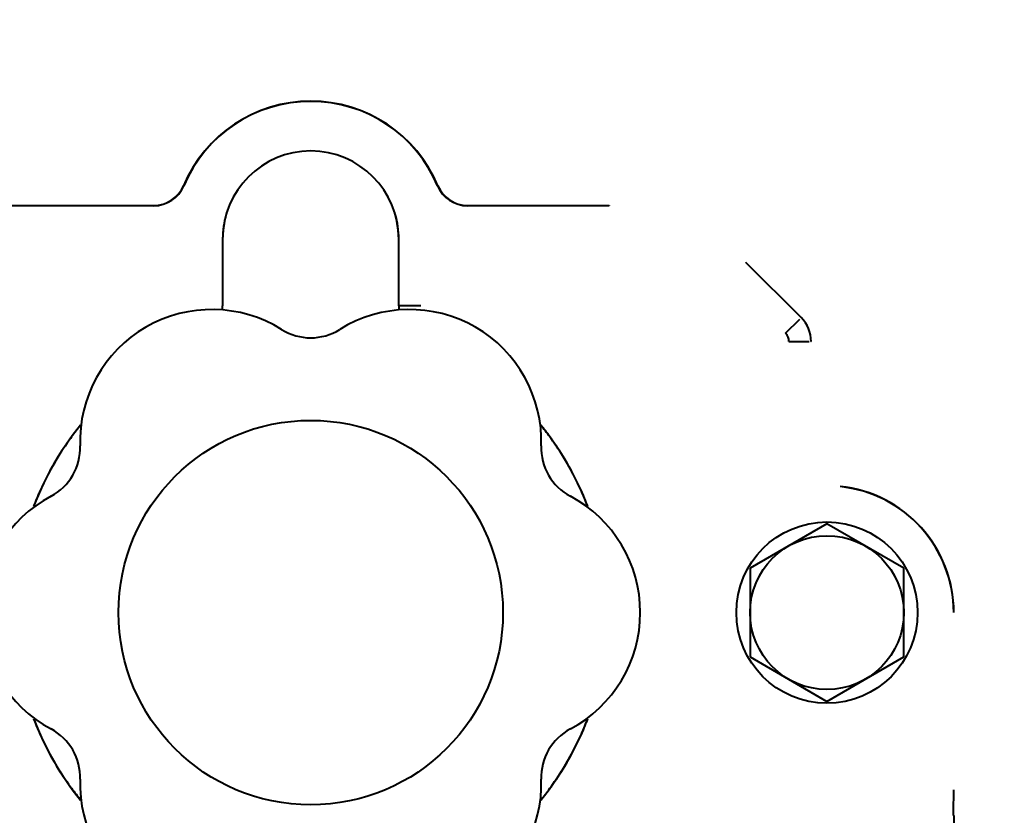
# Model space of a CAD drawing. Header units: millimetres. Extents: x 9130 to 9550, y -18883 to -17651.
# Drawn here: x 9354.959 to 9355.846, y -18045.091 to -18044.367 of the extents above; entities that cross this region are included whole.
import ezdxf

# ---------------------------------------------------------------- set-up
doc = ezdxf.new("R2010")
doc.units = ezdxf.units.MM
doc.layers.add('3884027_DKREDXF_CONTINUOUS_LINE', color=7, linetype='Continuous')
doc.styles.add('KOTE ZA MONNTAZU', font='simplex.shx', dxfattribs={"width": 0.7, "oblique": 8, "height": 3})
doc.dimstyles.new('KOTE ZA MONTAZU u cm', dxfattribs={"dimscale": 0, "dimtxt": 1.5, "dimasz": 1.5, "dimexe": 0.8, "dimexo": 0.1, "dimgap": 1, "dimtad": 1, "dimdec": 1, "dimlfac": 10, "dimzin": 12, "dimdsep": 46, "dimtxsty": 'KOTE ZA MONNTAZU', "dimcen": 1.5, "dimclrt": 1, "dimadec": 0, "dimazin": 0, "dimtfac": 1, "dimtdec": 1, "dimtmove": 0, "dimatfit": 3, "dimfxl": 1, "dimtolj": 2, "dimtzin": 0, "dimarcsym": 0})

# ---------------------------------------------------------------- blocks, each defined once
blk = doc.blocks.new('*D1102')
at = {"color": 0, "lineweight": -2, "transparency": 16777216}
for p, q in [((9345.4099, -18047.6265), (9345.4099, -18048.70739)), ((9359.4099, -18047.6265), (9359.4099, -18048.70739)), ((9346.0099, -18048.50739), (9358.8099, -18048.50739))]:
    blk.add_line(p, q, dxfattribs=at)
at = {"color": 0, "transparency": 16777216}
for points in [[(9346.0099, -18048.40739), (9346.0099, -18048.60739), (9345.4099, -18048.50739)], [(9358.8099, -18048.40739), (9358.8099, -18048.60739), (9359.4099, -18048.50739)]]:
    blk.add_solid(points, dxfattribs=at)
at = {"layer": 'Defpoints', "color": 0, "transparency": 16777216}
for p in [(9345.4099, -18047.5265), (9359.4099, -18047.5265), (9359.4099, -18048.50739)]:
    blk.add_point(p, dxfattribs=at)
at = {"color": 1, "transparency": 16777216, "insert": (9352.4099, -18047.70739), "char_height": 3, "width": 6.9231878, "attachment_point": 5, "style": 'KOTE ZA MONNTAZU'}
blk.add_mtext('\\A2;{\\H0.4x;140 cm}', dxfattribs=at)

msp = doc.modelspace()

# ---------------------------------------------------------------- linework, layer by layer
at = {"layer": '3884027_DKREDXF_CONTINUOUS_LINE', "color": 7, "linetype": 'Continuous'}
for p, q in [((9354.95207, -18044.53596), (9355.08098, -18044.53596)), ((9355.36682, -18044.53596), (9355.49573, -18044.53596)), ((9355.49573, -18044.53596), (9355.49573, -18044.53615)), ((9355.61985, -18044.58737), (9355.61972, -18044.58751)), ((9355.61985, -18044.58737), (9355.67049, -18044.63801)), ((9355.32408, -18044.62727), (9355.30408, -18044.62727)), ((9355.65622, -18044.65229), (9355.66921, -18044.6393)), ((9355.65925, -18044.65961), (9355.67762, -18044.65961)), ((9355.67944, -18044.65961), (9355.67924, -18044.65961)), ((9355.70585, -18044.79158), (9355.70583, -18044.79177)), ((9355.80944, -18044.9065), (9355.80924, -18044.9065))]:
    msp.add_line(p, q, dxfattribs=at)
at = {"layer": '3884027_DKREDXF_CONTINUOUS_LINE', "color": 6, "linetype": 'Continuous'}
for p, q in [((9355.14372, -18044.5665), (9355.14372, -18044.62727)), ((9355.30408, -18044.62727), (9355.30408, -18044.5665)), ((9355.6939, -18044.82567), (9355.6239, -18044.86608)), ((9355.7639, -18044.86608), (9355.6939, -18044.82567)), ((9355.6239, -18044.86608), (9355.6239, -18044.94691)), ((9355.7639, -18044.94691), (9355.7639, -18044.86608)), ((9355.6239, -18044.94691), (9355.6939, -18044.98733)), ((9355.6939, -18044.98733), (9355.7639, -18044.94691))]:
    msp.add_line(p, q, dxfattribs=at)
for centre, radius in [((9355.2239, -18044.9065), 0.175), ((9355.6939, -18044.9065), 0.0825), ((9355.6939, -18044.9065), 0.07)]:
    msp.add_circle(centre, radius, dxfattribs=at)
at = {"layer": '3884027_DKREDXF_CONTINUOUS_LINE', "color": 7, "linetype": 'Continuous'}
for centre, radius, start, end in [((9355.2239, -18044.5665), 0.12554, 22.77397, 157.22603), ((9355.2239, -18044.5665), 0.12534, 22.77397, 157.22603), ((9355.08098, -18044.5065), 0.02946, 270, 337.22603), ((9355.08098, -18044.5065), 0.02966, 270, 337.22603), ((9355.36682, -18044.5065), 0.02966, 202.77397, 270), ((9355.36682, -18044.5065), 0.02946, 202.77397, 270), ((9355.11376, -18044.62726), 0.02996, 352.41756, 359.98171), ((9355.11375, -18044.62727), 0.02998, 352.433, 359.98296), ((9355.33396, -18044.62728), 0.02989, 179.99622, 186.56495), ((9355.6489, -18044.65961), 0.03054, 360, 45), ((9355.6489, -18044.65961), 0.01035, 0, 45), ((9355.6939, -18044.9065), 0.11534, 360, 84.06223), ((9355.6939, -18044.9065), 0.11554, 360, 84.06223)]:
    msp.add_arc(centre, radius, start, end, dxfattribs=at)
at = {"layer": '3884027_DKREDXF_CONTINUOUS_LINE', "color": 6, "linetype": 'Continuous'}
for centre, radius, start, end in [((9355.2239, -18044.5665), 0.08018, 360, 180), ((9355.22437, -18044.56657), 0.08065, 163.68518, 179.95036), ((9355.22346, -18044.56635), 0.07971, 161.5888, 163.65137), ((9355.22434, -18044.56635), 0.07971, 16.34867, 18.41122), ((9355.22343, -18044.56657), 0.08065, 0.04964, 16.31486), ((9355.1339, -18044.75061), 0.12, 58.03428, 181.96572), ((9355.3139, -18044.75061), 0.12, 358.03428, 121.96572), ((9355.2239, -18044.60639), 0.05, 238.03428, 301.96572), ((9355.2239, -18044.9065), 0.27018, 140.83826, 159.02841), ((9355.22444, -18044.90691), 0.27085, 141.1752, 144.07778), ((9355.2239, -18044.9065), 0.27018, 20.97161, 39.16176), ((9355.22337, -18044.90691), 0.27085, 35.92222, 38.82482), ((9355.22387, -18044.90651), 0.27015, 144.07661, 148.87161), ((9355.22393, -18044.90651), 0.27015, 31.12841, 35.92339), ((9354.964, -18044.75644), 0.05, 298.03428, 1.96572), ((9355.4838, -18044.75644), 0.05, 178.03428, 241.96572), ((9355.22412, -18044.9066), 0.27042, 148.88188, 155.83699), ((9355.22368, -18044.9066), 0.27042, 24.16301, 31.11815), ((9355.0439, -18044.9065), 0.12, 118.03428, 241.96572), ((9355.22418, -18044.90663), 0.27048, 155.83642, 159.02971), ((9355.4039, -18044.9065), 0.12, 298.03428, 61.96572), ((9355.22362, -18044.90663), 0.27048, 20.97031, 24.16358), ((9355.22418, -18044.90637), 0.27048, 200.97031, 204.16358), ((9355.2239, -18044.9065), 0.27018, 200.97161, 219.16176), ((9355.2239, -18044.9065), 0.27018, 320.83826, 339.02841), ((9355.22362, -18044.90637), 0.27048, 335.83642, 339.02971), ((9354.964, -18045.05655), 0.05, 358.03428, 61.96572), ((9355.4838, -18045.05655), 0.05, 118.03428, 181.96572), ((9355.22412, -18044.90639), 0.27042, 204.16301, 211.11815), ((9355.22368, -18044.90639), 0.27042, 328.88188, 335.83699), ((9355.22387, -18044.90649), 0.27015, 211.12841, 215.92339), ((9355.22393, -18044.90649), 0.27015, 324.07661, 328.87161), ((9355.1339, -18045.06238), 0.12, 178.03428, 301.96572), ((9355.3139, -18045.06238), 0.12, 238.03428, 1.96572), ((9355.22444, -18044.90609), 0.27085, 215.92222, 218.82482), ((9355.22337, -18044.90609), 0.27085, 321.1752, 324.07778), ((9351.44396, -18045.06818), 4.36529, 359.69808, 0.00317)]:
    msp.add_arc(centre, radius, start, end, dxfattribs=at)
msp.add_open_spline([(9355.80936, -18045.09113), (9355.80936, -18045.10657), (9355.8123, -18045.12227), (9355.81792, -18045.13665)], degree=3, dxfattribs=at)

# ---------------------------------------------------------------- dimensions: what is measured, and where the dimension line sits
at = {"color": 4}
dim = msp.add_linear_dim(base=(9359.4099, -18048.50739), p1=(9345.4099, -18047.5265), p2=(9359.4099, -18047.5265), text='{\\H0.4x;<>}', dimstyle='KOTE ZA MONTAZU u cm', override={"dimscale": 1, "dimasz": 0.6, "dimexe": 0.2, "dimgap": 0.2, "dimpost": ' cm'}, dxfattribs=at)
dim.commit()
dim.dimension.update_dxf_attribs({"geometry": '*D1102', "text_midpoint": (9352.4099, -18048.50739), "dimtype": 160})

doc.saveas('drawing.dxf')
